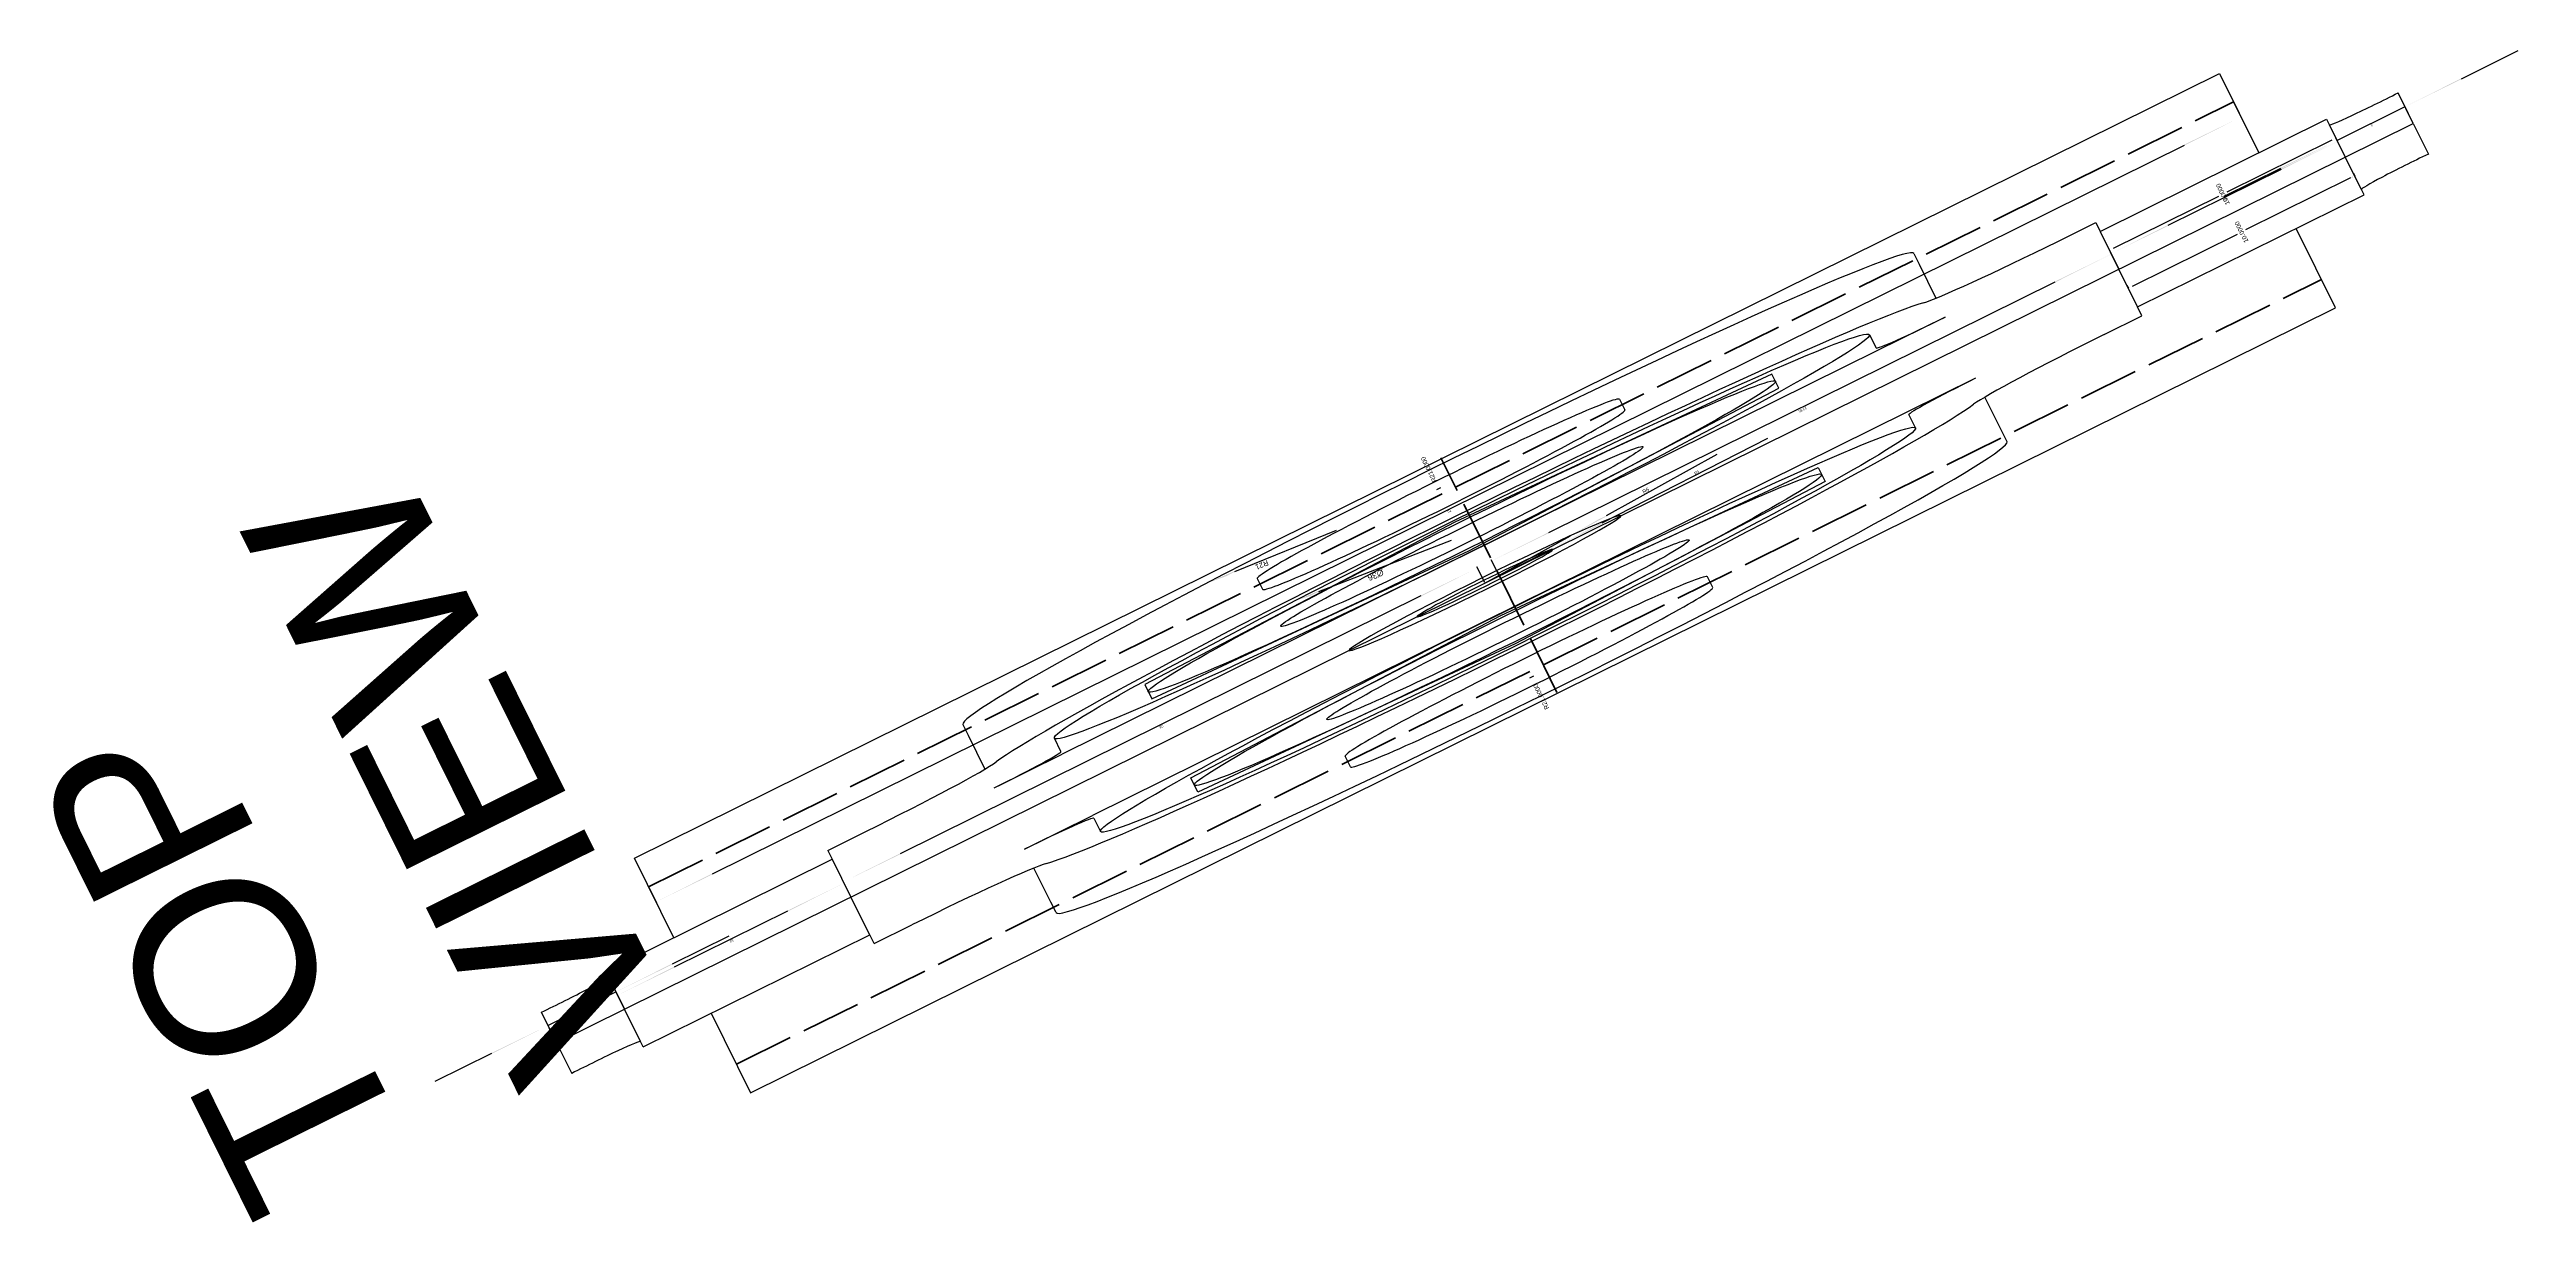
# Model space of a CAD drawing. Header units: millimetres. Extents: x -281317 to 3636, y -109880 to 77184.
# Drawn here: x -242266 to -222216, y -89875 to -80383 of the extents above; entities that cross this region are included whole.
import ezdxf

# ---------------------------------------------------------------- set-up
doc = ezdxf.new("R2010")
doc.units = ezdxf.units.MM
doc.linetypes.add('ACAD_ISO02W100', pattern=[15, 12, -3])
doc.layers.add('1', color=131, linetype='ACAD_ISO02W100', lineweight=106)
doc.layers.add('4', color=1, linetype='Continuous', lineweight=30)
doc.styles.get("Standard").update_dxf_attribs({"font": 'arial.ttf'})
doc.dimstyles.new('ISO-25', dxfattribs={"dimtxt": 2.5, "dimasz": 2.5, "dimexe": 1.25, "dimexo": 0.625, "dimtad": 1, "dimtxsty": 'Standard', "dimcen": 2.5, "dimclrd": 3, "dimadec": 0, "dimazin": 0, "dimtfac": 1, "dimtmove": 0, "dimatfit": 3, "dimfxl": 1, "dimarcsym": 0})
doc.dimstyles.get("Standard").update_dxf_attribs({"dimtxt": 0.18, "dimasz": 0.18, "dimexe": 0.18, "dimexo": 0.0625, "dimgap": 0.09, "dimtad": 0, "dimtih": 1, "dimtoh": 1, "dimdec": 4, "dimzin": 0, "dimdsep": 46, "dimtxsty": 'Standard', "dimcen": 0.09, "dimadec": 0, "dimazin": 0, "dimtfac": 1, "dimtdec": 4, "dimtofl": 0, "dimtmove": 0, "dimatfit": 3, "dimfxl": 1, "dimtolj": 1, "dimtzin": 0, "dimarcsym": 0})

# ---------------------------------------------------------------- blocks, each defined once
blk = doc.blocks.new('*D102')
at = {"color": 0, "lineweight": -2, "transparency": 16777216}
for p, q in [((3308.492, 1181.908), (3311.609, 1181.908)), ((3311.429, 1181.728), (3311.429, 1177.09)), ((3311.429, 1172.088), (3311.429, 1176.727)), ((3308.492, 1171.908), (3311.609, 1171.908))]:
    blk.add_line(p, q, dxfattribs=at)
at = {"color": 0, "transparency": 16777216}
for points in [[(3311.399, 1181.728), (3311.459, 1181.728), (3311.429, 1181.908)], [(3311.399, 1172.088), (3311.459, 1172.088), (3311.429, 1171.908)]]:
    blk.add_solid(points, dxfattribs=at)
at = {"layer": 'Defpoints', "color": 0, "transparency": 16777216}
for p in [(3308.429, 1181.908), (3311.429, 1181.908), (3308.429, 1171.908)]:
    blk.add_point(p, dxfattribs=at)
at = {"color": 0, "transparency": 16777216, "insert": (3311.429, 1176.908), "char_height": 0.18, "attachment_point": 5}
blk.add_mtext('\\A1;10.0000', dxfattribs=at)
blk = doc.blocks.new('*D103')
at = {"layer": '4', "color": 0, "lineweight": -2, "transparency": 16777216}
for p, q in [((3396.089, 1209.908), (3396.269, 1209.908)), ((3396.179, 1209.818), (3396.179, 1209.998)), ((3417.539, 1209.908), (3417.359, 1209.908))]:
    blk.add_line(p, q, dxfattribs=at)
at = {"layer": '4', "color": 0, "transparency": 16777216}
blk.add_solid([(3417.359, 1209.938), (3417.359, 1209.878), (3417.179, 1209.908)], dxfattribs=at)
at = {"layer": 'Defpoints', "color": 0, "transparency": 16777216}
for p in [(3396.179, 1209.908), (3417.179, 1209.908)]:
    blk.add_point(p, dxfattribs=at)
at = {"layer": '4', "color": 0, "transparency": 16777216, "insert": (3418.158, 1209.908), "char_height": 0.18, "attachment_point": 5}
blk.add_mtext('\\A1;R21.0000', dxfattribs=at)
blk = doc.blocks.new('*D182')
at = {"color": 3, "lineweight": -2, "transparency": 16777216}
for p, q in [((3309.62, 1253.408), (3309.62, 1255.908)), ((3309.62, 1247.908), (3309.62, 1250.908)), ((3309.62, 1245.408), (3309.62, 1242.908))]:
    blk.add_line(p, q, dxfattribs=at)
at = {"color": 0, "lineweight": -2, "transparency": 16777216}
for p, q in [((3290.804, 1250.908), (3310.87, 1250.908)), ((3290.804, 1247.908), (3310.87, 1247.908))]:
    blk.add_line(p, q, dxfattribs=at)
at = {"color": 3, "transparency": 16777216}
for points in [[(3309.203, 1253.408), (3310.037, 1253.408), (3309.62, 1250.908)], [(3309.203, 1245.408), (3310.037, 1245.408), (3309.62, 1247.908)]]:
    blk.add_solid(points, dxfattribs=at)
at = {"layer": 'Defpoints', "color": 0, "transparency": 16777216}
for p in [(3290.179, 1250.908), (3309.62, 1250.908), (3290.179, 1247.908)]:
    blk.add_point(p, dxfattribs=at)
at = {"color": 0, "transparency": 16777216, "insert": (3307.718, 1249.408), "char_height": 2.5, "attachment_point": 5, "rotation": 90}
blk.add_mtext('3', dxfattribs=at)
blk = doc.blocks.new('*D183')
at = {"color": 0, "lineweight": -2, "transparency": 16777216}
for p, q in [((3290.804, 1247.908), (3307.12, 1247.908)), ((3290.804, 1237.908), (3307.12, 1237.908))]:
    blk.add_line(p, q, dxfattribs=at)
at = {"color": 3, "lineweight": -2, "transparency": 16777216}
blk.add_line((3305.87, 1240.408), (3305.87, 1245.408), dxfattribs=at)
at = {"color": 3, "transparency": 16777216}
for points in [[(3305.453, 1245.408), (3306.287, 1245.408), (3305.87, 1247.908)], [(3305.453, 1240.408), (3306.287, 1240.408), (3305.87, 1237.908)]]:
    blk.add_solid(points, dxfattribs=at)
at = {"layer": 'Defpoints', "color": 0, "transparency": 16777216}
for p in [(3290.179, 1247.908), (3305.87, 1247.908), (3290.179, 1237.908)]:
    blk.add_point(p, dxfattribs=at)
at = {"color": 0, "transparency": 16777216, "insert": (3303.968, 1242.908), "char_height": 2.5, "attachment_point": 5, "rotation": 90}
blk.add_mtext('10', dxfattribs=at)
blk = doc.blocks.new('*D184')
at = {"color": 0, "lineweight": -2, "transparency": 16777216}
for p, q in [((3290.804, 1237.908), (3308.478, 1237.908)), ((3290.804, 1209.908), (3308.478, 1209.908))]:
    blk.add_line(p, q, dxfattribs=at)
at = {"color": 3, "lineweight": -2, "transparency": 16777216}
blk.add_line((3307.228, 1212.408), (3307.228, 1235.408), dxfattribs=at)
at = {"color": 3, "transparency": 16777216}
for points in [[(3306.812, 1235.408), (3307.645, 1235.408), (3307.228, 1237.908)], [(3306.812, 1212.408), (3307.645, 1212.408), (3307.228, 1209.908)]]:
    blk.add_solid(points, dxfattribs=at)
at = {"layer": 'Defpoints', "color": 0, "transparency": 16777216}
for p in [(3290.179, 1237.908), (3307.228, 1237.908), (3290.179, 1209.908)]:
    blk.add_point(p, dxfattribs=at)
at = {"color": 0, "transparency": 16777216, "insert": (3305.327, 1223.908), "char_height": 2.5, "attachment_point": 5, "rotation": 90}
blk.add_mtext('28', dxfattribs=at)
blk = doc.blocks.new('*D185')
at = {"color": 0, "lineweight": -2, "transparency": 16777216}
for p, q in [((3290.804, 1209.272), (3308.478, 1209.272)), ((3290.804, 1181.908), (3308.478, 1181.908))]:
    blk.add_line(p, q, dxfattribs=at)
at = {"color": 3, "lineweight": -2, "transparency": 16777216}
blk.add_line((3307.228, 1184.408), (3307.228, 1206.772), dxfattribs=at)
at = {"color": 3, "transparency": 16777216}
for points in [[(3306.812, 1206.772), (3307.645, 1206.772), (3307.228, 1209.272)], [(3306.812, 1184.408), (3307.645, 1184.408), (3307.228, 1181.908)]]:
    blk.add_solid(points, dxfattribs=at)
at = {"layer": 'Defpoints', "color": 0, "transparency": 16777216}
for p in [(3290.179, 1209.272), (3307.228, 1209.272), (3290.179, 1181.908)]:
    blk.add_point(p, dxfattribs=at)
at = {"color": 0, "transparency": 16777216, "insert": (3305.101, 1195.59), "char_height": 2.5, "attachment_point": 5, "rotation": 90}
blk.add_mtext('27,36', dxfattribs=at)
blk = doc.blocks.new('*D186')
at = {"color": 0, "lineweight": -2, "transparency": 16777216}
for p, q in [((3290.804, 1181.908), (3309.005, 1181.908)), ((3290.804, 1171.908), (3309.005, 1171.908))]:
    blk.add_line(p, q, dxfattribs=at)
at = {"color": 3, "lineweight": -2, "transparency": 16777216}
blk.add_line((3307.755, 1174.408), (3307.755, 1179.408), dxfattribs=at)
at = {"color": 3, "transparency": 16777216}
for points in [[(3307.338, 1179.408), (3308.171, 1179.408), (3307.755, 1181.908)], [(3307.338, 1174.408), (3308.171, 1174.408), (3307.755, 1171.908)]]:
    blk.add_solid(points, dxfattribs=at)
at = {"layer": 'Defpoints', "color": 0, "transparency": 16777216}
for p in [(3290.179, 1181.908), (3307.755, 1181.908), (3290.179, 1171.908)]:
    blk.add_point(p, dxfattribs=at)
at = {"color": 0, "transparency": 16777216, "insert": (3305.853, 1176.908), "char_height": 2.5, "attachment_point": 5, "rotation": 90}
blk.add_mtext('10', dxfattribs=at)
blk = doc.blocks.new('*D187')
at = {"color": 3, "lineweight": -2, "transparency": 16777216}
for p, q in [((3309.005, 1174.408), (3309.005, 1176.908)), ((3309.005, 1168.908), (3309.005, 1171.908)), ((3309.005, 1166.408), (3309.005, 1163.908))]:
    blk.add_line(p, q, dxfattribs=at)
at = {"color": 0, "lineweight": -2, "transparency": 16777216}
for p, q in [((3290.804, 1171.908), (3310.255, 1171.908)), ((3290.804, 1168.908), (3310.255, 1168.908))]:
    blk.add_line(p, q, dxfattribs=at)
at = {"color": 3, "transparency": 16777216}
for points in [[(3308.588, 1174.408), (3309.421, 1174.408), (3309.005, 1171.908)], [(3308.588, 1166.408), (3309.421, 1166.408), (3309.005, 1168.908)]]:
    blk.add_solid(points, dxfattribs=at)
at = {"layer": 'Defpoints', "color": 0, "transparency": 16777216}
for p in [(3290.179, 1171.908), (3309.005, 1171.908), (3290.179, 1168.908)]:
    blk.add_point(p, dxfattribs=at)
at = {"color": 0, "transparency": 16777216, "insert": (3307.102, 1170.408), "char_height": 2.5, "attachment_point": 5, "rotation": 90}
blk.add_mtext('3', dxfattribs=at)
blk = doc.blocks.new('*D188')
at = {"color": 3, "lineweight": -2, "transparency": 16777216}
for p, q in [((3290.179, 1209.908), (3291.151, 1207.07)), ((3294.484, 1197.344), (3291.962, 1204.705))]:
    blk.add_line(p, q, dxfattribs=at)
at = {"color": 3, "transparency": 16777216}
blk.add_solid([(3292.356, 1204.84), (3291.568, 1204.57), (3291.151, 1207.07)], dxfattribs=at)
at = {"layer": 'Defpoints', "color": 0, "transparency": 16777216}
for p in [(3290.179, 1209.908), (3291.151, 1207.07)]:
    blk.add_point(p, dxfattribs=at)
at = {"color": 0, "transparency": 16777216, "insert": (3295.427, 1200.459), "char_height": 2.5, "attachment_point": 5, "rotation": 288.9117}
blk.add_mtext('R3', dxfattribs=at)
blk = doc.blocks.new('*D189')
at = {"color": 3, "lineweight": -2, "transparency": 16777216}
for p, q in [((3290.179, 1209.908), (3294.769, 1206.045)), ((3302.634, 1199.425), (3296.682, 1204.435))]:
    blk.add_line(p, q, dxfattribs=at)
at = {"color": 3, "transparency": 16777216}
blk.add_solid([(3296.95, 1204.753), (3296.414, 1204.116), (3294.769, 1206.045)], dxfattribs=at)
at = {"layer": 'Defpoints', "color": 0, "transparency": 16777216}
for p in [(3290.179, 1209.908), (3294.769, 1206.045)]:
    blk.add_point(p, dxfattribs=at)
at = {"color": 0, "transparency": 16777216, "insert": (3301.839, 1202.579), "char_height": 2.5, "attachment_point": 5, "rotation": 319.91034}
blk.add_mtext('R6', dxfattribs=at)
blk = doc.blocks.new('*D190')
at = {"color": 3, "lineweight": -2, "transparency": 16777216}
blk.add_line((3343.734, 1210.356), (3356.948, 1215.963), dxfattribs=at)
at = {"color": 3, "transparency": 16777216}
blk.add_solid([(3356.785, 1216.346), (3357.11, 1215.579), (3359.249, 1216.939)], dxfattribs=at)
at = {"layer": 'Defpoints', "color": 0, "transparency": 16777216}
for p in [(3359.249, 1216.939), (3326.109, 1202.878)]:
    blk.add_point(p, dxfattribs=at)
at = {"color": 0, "transparency": 16777216, "insert": (3346.439, 1213.645), "char_height": 2.5, "attachment_point": 5, "rotation": 22.99227}
blk.add_mtext('∅36', dxfattribs=at)
blk = doc.blocks.new('*D191')
at = {"color": 3, "lineweight": -2, "transparency": 16777216}
blk.add_line((3404.352, 1214.259), (3412.51, 1218.601), dxfattribs=at)
at = {"color": 3, "transparency": 16777216}
blk.add_solid([(3412.314, 1218.969), (3412.705, 1218.233), (3414.716, 1219.776)], dxfattribs=at)
at = {"layer": 'Defpoints', "color": 0, "transparency": 16777216}
for p in [(3414.716, 1219.776), (3396.179, 1209.908)]:
    blk.add_point(p, dxfattribs=at)
at = {"color": 0, "transparency": 16777216, "insert": (3406.444, 1217.502), "char_height": 2.5, "attachment_point": 5, "rotation": 28.02614}
blk.add_mtext('R21', dxfattribs=at)
blk = doc.blocks.new('*D192')
at = {"color": 0, "lineweight": -2, "transparency": 16777216}
for p, q in [((3389.554, 1244.908), (3371.872, 1244.908)), ((3389.554, 1174.908), (3371.872, 1174.908))]:
    blk.add_line(p, q, dxfattribs=at)
at = {"color": 3, "lineweight": -2, "transparency": 16777216}
blk.add_line((3373.122, 1242.408), (3373.122, 1177.408), dxfattribs=at)
at = {"color": 3, "transparency": 16777216}
for points in [[(3372.705, 1242.408), (3373.539, 1242.408), (3373.122, 1244.908)], [(3372.705, 1177.408), (3373.539, 1177.408), (3373.122, 1174.908)]]:
    blk.add_solid(points, dxfattribs=at)
at = {"layer": 'Defpoints', "color": 0, "transparency": 16777216}
for p in [(3390.179, 1244.908), (3373.122, 1174.908), (3390.179, 1174.908)]:
    blk.add_point(p, dxfattribs=at)
at = {"color": 0, "transparency": 16777216, "insert": (3371.22, 1209.908), "char_height": 2.5, "attachment_point": 5, "rotation": 90}
blk.add_mtext('70', dxfattribs=at)
blk = doc.blocks.new('*D200')
at = {"color": 0, "lineweight": -2, "transparency": 16777216}
for p, q in [((3271.867, 1181.908), (3268.749, 1181.908)), ((3268.929, 1181.728), (3268.929, 1177.09)), ((3268.929, 1172.088), (3268.929, 1176.727)), ((3271.867, 1171.908), (3268.749, 1171.908))]:
    blk.add_line(p, q, dxfattribs=at)
at = {"color": 0, "transparency": 16777216}
for points in [[(3268.899, 1181.728), (3268.959, 1181.728), (3268.929, 1181.908)], [(3268.899, 1172.088), (3268.959, 1172.088), (3268.929, 1171.908)]]:
    blk.add_solid(points, dxfattribs=at)
at = {"layer": 'Defpoints', "color": 0, "transparency": 16777216}
for p in [(3268.929, 1181.908), (3271.929, 1181.908), (3271.929, 1171.908)]:
    blk.add_point(p, dxfattribs=at)
at = {"color": 0, "transparency": 16777216, "insert": (3268.929, 1176.908), "char_height": 0.18, "attachment_point": 5}
blk.add_mtext('\\A1;10.0000', dxfattribs=at)
blk = doc.blocks.new('*D201')
at = {"layer": '4', "color": 0, "lineweight": -2, "transparency": 16777216}
for p, q in [((3162.819, 1209.908), (3162.999, 1209.908)), ((3184.089, 1209.908), (3184.269, 1209.908)), ((3184.179, 1209.818), (3184.179, 1209.998))]:
    blk.add_line(p, q, dxfattribs=at)
at = {"layer": '4', "color": 0, "transparency": 16777216}
blk.add_solid([(3162.999, 1209.938), (3162.999, 1209.878), (3163.179, 1209.908)], dxfattribs=at)
at = {"layer": 'Defpoints', "color": 0, "transparency": 16777216}
for p in [(3163.179, 1209.908), (3184.179, 1209.908)]:
    blk.add_point(p, dxfattribs=at)
at = {"layer": '4', "color": 0, "transparency": 16777216, "insert": (3162.2, 1209.908), "char_height": 0.18, "attachment_point": 5}
blk.add_mtext('\\A1;R21.0000', dxfattribs=at)
blk = doc.blocks.new('19je0411-assignment2')
for p, q in [((3290.17907, 1250.90844), (3255.67907, 1250.90844)), ((3290.17907, 1250.90844), (3290.17907, 1168.90844)), ((3290.17907, 1250.90844), (3324.67907, 1250.90844)), ((3290.17907, 1250.90844), (3290.17907, 1168.90844)), ((3247.67907, 1247.90844), (3247.67907, 1237.90844)), ((3247.67907, 1247.90844), (3253.67907, 1247.90844)), ((3253.67907, 1247.90844), (3290.17907, 1247.90844)), ((3326.67907, 1247.90844), (3290.17907, 1247.90844)), ((3332.67907, 1247.90844), (3326.67907, 1247.90844)), ((3332.67907, 1247.90844), (3332.67907, 1237.90844)), ((3247.67907, 1244.90844), (3158.17907, 1244.90844)), ((3158.17907, 1244.90844), (3158.17907, 1174.90844)), ((3332.67907, 1244.90844), (3422.17907, 1244.90844)), ((3422.17907, 1244.90844), (3422.17907, 1174.90844)), ((3237.67907, 1237.90844), (3247.67907, 1237.90844)), ((3237.67907, 1237.90844), (3237.67907, 1236.23334)), ((3247.67907, 1237.90844), (3290.17907, 1237.90844)), ((3332.67907, 1237.90844), (3290.17907, 1237.90844)), ((3342.67907, 1237.90844), (3332.67907, 1237.90844)), ((3342.67907, 1237.90844), (3342.67907, 1236.23334)), ((3184.17907, 1230.90844), (3196.17907, 1230.90844)), ((3196.17907, 1230.90844), (3234.44413, 1230.90844)), ((3255.67907, 1230.90844), (3255.67907, 1227.90844)), ((3324.67907, 1230.90844), (3324.67907, 1227.90844)), ((3384.17907, 1230.90844), (3345.91402, 1230.90844)), ((3396.17907, 1230.90844), (3384.17907, 1230.90844)), ((3252.67907, 1227.90844), (3237.67907, 1227.90844)), ((3255.67907, 1191.90844), (3255.67907, 1227.90844)), ((3324.67907, 1191.90844), (3324.67907, 1227.90844)), ((3327.67907, 1227.90844), (3342.67907, 1227.90844)), ((3184.17907, 1217.90844), (3196.17907, 1217.90844)), ((3396.17907, 1217.90844), (3384.17907, 1217.90844)), ((3184.17907, 1201.90844), (3196.17907, 1201.90844)), ((3396.17907, 1201.90844), (3384.17907, 1201.90844)), ((3237.67907, 1191.90844), (3252.67907, 1191.90844)), ((3255.67907, 1188.90844), (3255.67907, 1191.90844)), ((3324.67907, 1188.90844), (3324.67907, 1191.90844)), ((3342.67907, 1191.90844), (3327.67907, 1191.90844)), ((3184.17907, 1188.90844), (3196.17907, 1188.90844)), ((3196.17907, 1188.90844), (3234.44413, 1188.90844)), ((3384.17907, 1188.90844), (3345.91402, 1188.90844)), ((3396.17907, 1188.90844), (3384.17907, 1188.90844)), ((3237.67907, 1183.58355), (3237.67907, 1181.90844)), ((3342.67907, 1183.58355), (3342.67907, 1181.90844)), ((3237.67907, 1181.90844), (3247.67907, 1181.90844)), ((3247.67907, 1181.90844), (3247.67907, 1171.90844)), ((3247.67907, 1181.90844), (3290.17907, 1181.90844)), ((3332.67907, 1181.90844), (3290.17907, 1181.90844)), ((3332.67907, 1181.90844), (3332.67907, 1171.90844)), ((3342.67907, 1181.90844), (3332.67907, 1181.90844)), ((3158.17907, 1174.90844), (3247.67907, 1174.90844)), ((3422.17907, 1174.90844), (3332.67907, 1174.90844)), ((3247.67907, 1171.90844), (3253.67907, 1171.90844)), ((3253.67907, 1171.90844), (3290.17907, 1171.90844)), ((3326.67907, 1171.90844), (3290.17907, 1171.90844)), ((3332.67907, 1171.90844), (3326.67907, 1171.90844)), ((3290.17907, 1168.90844), (3255.67907, 1168.90844)), ((3290.17907, 1168.90844), (3324.67907, 1168.90844))]:
    blk.add_line(p, q)
for points in [[(3245.67537, 1223.75844), (3253.67168, 1209.90844), (3245.67537, 1196.05844), (3229.68277, 1196.05844), (3221.68647, 1209.90844), (3229.68277, 1223.75844)], [(3334.68277, 1223.75844), (3326.68647, 1209.90844), (3334.68277, 1196.05844), (3350.67537, 1196.05844), (3358.67168, 1209.90844), (3350.67537, 1223.75844)]]:
    blk.add_lwpolyline(points, close=True)
for centre, radius in [((3237.67907, 1209.90844), 18), ((3342.67907, 1209.90844), 18), ((3237.67907, 1209.90844), 13.85), ((3342.67907, 1209.90844), 13.85), ((3237.67907, 1209.90844), 8), ((3342.67907, 1209.90844), 8)]:
    blk.add_circle(centre, radius)
for centre, radius, start, end in [((3253.67907, 1250.07511), 2.16667, 270, 22.6198649), ((3326.67907, 1250.07511), 2.16667, 157.3801351, 270), ((3231.67907, 1236.23334), 6, 282.8395884, 0), ((3348.67907, 1236.23334), 6, 180, 257.1604116), ((3184.17907, 1209.90844), 21, 90, 270), ((3252.67907, 1230.90844), 3, 270, 0), ((3327.67907, 1230.90844), 3, 180, 270), ((3396.17907, 1209.90844), 21, 270, 90), ((3237.67907, 1209.90844), 21, 102.8395884, 257.1604116), ((3342.67907, 1209.90844), 21, 282.8395884, 77.1604116), ((3184.17907, 1209.90844), 8, 90, 270), ((3196.17907, 1209.90844), 8, 270, 90), ((3384.17907, 1209.90844), 8, 90, 270), ((3396.17907, 1209.90844), 8, 270, 90), ((3290.17907, 1209.90844), 6, 90, 270), ((3290.17907, 1209.90844), 6, 270, 90), ((3290.17907, 1209.90844), 3, 90, 270), ((3290.17907, 1209.90844), 3, 270, 90), ((3252.67907, 1188.90844), 3, 0, 90), ((3327.67907, 1188.90844), 3, 90, 180), ((3231.67907, 1183.58355), 6, 0, 77.1604116), ((3348.67907, 1183.58355), 6, 102.8395884, 180), ((3253.67907, 1169.74178), 2.16667, 337.3801351, 90), ((3326.67907, 1169.74178), 2.16667, 90, 202.6198649)]:
    blk.add_arc(centre, radius, start, end)
at = {"layer": '1'}
for p, q in [((3190.17907, 1244.90844), (3190.17907, 1174.90844)), ((3390.17907, 1244.90844), (3390.17907, 1174.90844)), ((3159.07849, 1209.27211), (3423.07849, 1209.27211))]:
    blk.add_line(p, q, dxfattribs=at)
at = {"insert": (3258.19289, 1264.84623), "char_height": 7, "attachment_point": 1}
blk.add_mtext_dynamic_manual_height_columns('TOP VIEW', width=234.7863582, gutter_width=12.5, heights=[0], dxfattribs=at)
for base, p1, p2, dimstyle, picture, middle in [((3309.61993, 1250.90844), (3290.17907, 1247.90844), (3290.17907, 1250.90844), 'ISO-25', '*D182', (3307.71764, 1249.40844)), ((3305.86993, 1247.90844), (3290.17907, 1237.90844), (3290.17907, 1247.90844), 'ISO-25', '*D183', (3303.96849, 1242.90844)), ((3373.12187, 1174.90844), (3390.17907, 1244.90844), (3390.17907, 1174.90844), 'ISO-25', '*D192', (3371.22044, 1209.90844)), ((3307.22828, 1237.90844), (3290.17907, 1209.90844), (3290.17907, 1237.90844), 'ISO-25', '*D184', (3305.32685, 1223.90844)), ((3307.22828, 1209.27211), (3290.17907, 1181.90844), (3290.17907, 1209.27211), 'ISO-25', '*D185', (3305.10089, 1195.59028)), ((3268.92907, 1181.90844), (3271.92907, 1171.90844), (3271.92907, 1181.90844), 'Standard', '*D200', (3268.92907, 1176.90844)), ((3307.75476, 1181.90844), (3290.17907, 1171.90844), (3290.17907, 1181.90844), 'ISO-25', '*D186', (3305.85332, 1176.90844)), ((3311.42907, 1181.90844), (3308.42907, 1171.90844), (3308.42907, 1181.90844), 'Standard', '*D102', (3311.42907, 1176.90844)), ((3309.00476, 1171.90844), (3290.17907, 1168.90844), (3290.17907, 1171.90844), 'ISO-25', '*D187', (3307.10247, 1170.40844))]:
    dim = blk.add_linear_dim(base=base, p1=p1, p2=p2, angle=90, dimstyle=dimstyle)
    dim.commit()
    dim.dimension.update_dxf_attribs({"geometry": picture, "text_midpoint": middle})
dim = blk.add_radius_dim(center=(3396.17907, 1209.90844), mpoint=(3414.71647, 1219.7758), dimstyle='ISO-25')
dim.commit()
dim.dimension.update_dxf_attribs({"geometry": '*D191', "text_midpoint": (3407.32749, 1215.84269), "dimtype": 164})
dim = blk.add_diameter_dim_2p(p1=(3326.10904, 1202.87752), p2=(3359.24911, 1216.93937), dimstyle='ISO-25')
dim.commit()
dim.dimension.update_dxf_attribs({"geometry": '*D190', "text_midpoint": (3347.20853, 1211.83036), "dimtype": 163})
for mpoint, picture, middle in [((3291.15141, 1207.07038), '*D188', (3295.42743, 1200.4587)), ((3294.7693, 1206.04453), '*D189', (3301.83856, 1202.57925))]:
    dim = blk.add_radius_dim(center=(3290.17907, 1209.90844), mpoint=mpoint, dimstyle='ISO-25')
    dim.commit()
    dim.dimension.update_dxf_attribs({"geometry": picture, "text_midpoint": middle})
at = {"layer": '4'}
for center, mpoint, picture, middle in [((3184.17907, 1209.90844), (3163.17907, 1209.90844), '*D201', (3162.19969, 1209.90844)), ((3396.17907, 1209.90844), (3417.17907, 1209.90844), '*D103', (3418.15845, 1209.90844))]:
    dim = blk.add_radius_dim(center=center, mpoint=mpoint, dimstyle='Standard', dxfattribs=at)
    dim.commit()
    dim.dimension.update_dxf_attribs({"geometry": picture, "text_midpoint": middle})

msp = doc.modelspace()

# ---------------------------------------------------------------- block references
at = {"xscale": -8.018317935181585, "yscale": -204.5053221976782, "zscale": 8.018317935181585, "rotation": 296.3378531202809}
msp.add_blockref('19je0411-assignment2', (2804.99485, 1432.52827), dxfattribs=at)

doc.saveas('drawing.dxf')
